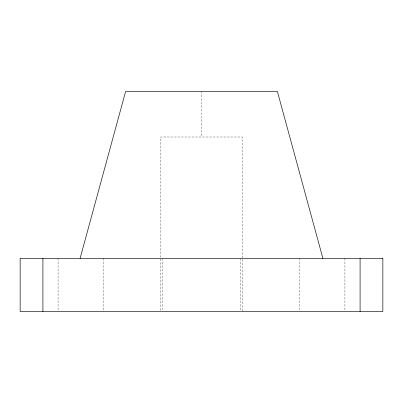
<?xml version="1.0" encoding="UTF-8"?>
<svg xmlns="http://www.w3.org/2000/svg" width="403" height="403" viewBox="0 0 403 403"><rect width="100%" height="100%" fill="white"/><g stroke="black" fill="none" stroke-linecap="round" stroke-linejoin="round"><path stroke-width="0.3" stroke-dasharray="2.02 1.51" d="M344.913 258.409L344.913 310.899M299.384 258.409L299.384 310.899M242.475 310.894L242.475 137.005L160.525 137.005L160.525 310.894M240.198 258.409L240.198 310.899M201.5 91.476L201.5 137.005M162.802 258.409L162.802 310.899M103.616 258.409L103.616 310.899M58.087 258.409L58.087 310.899"/><path stroke-width="0.6" d="M80.096 258.409L125.62 91.476L277.38 91.476L322.904 258.409M360.086 258.409L360.086 311.524M42.914 258.409L42.914 311.524M382.85 258.409L20.15 258.409L20.15 311.524L382.85 311.524L382.85 258.409"/></g></svg>
